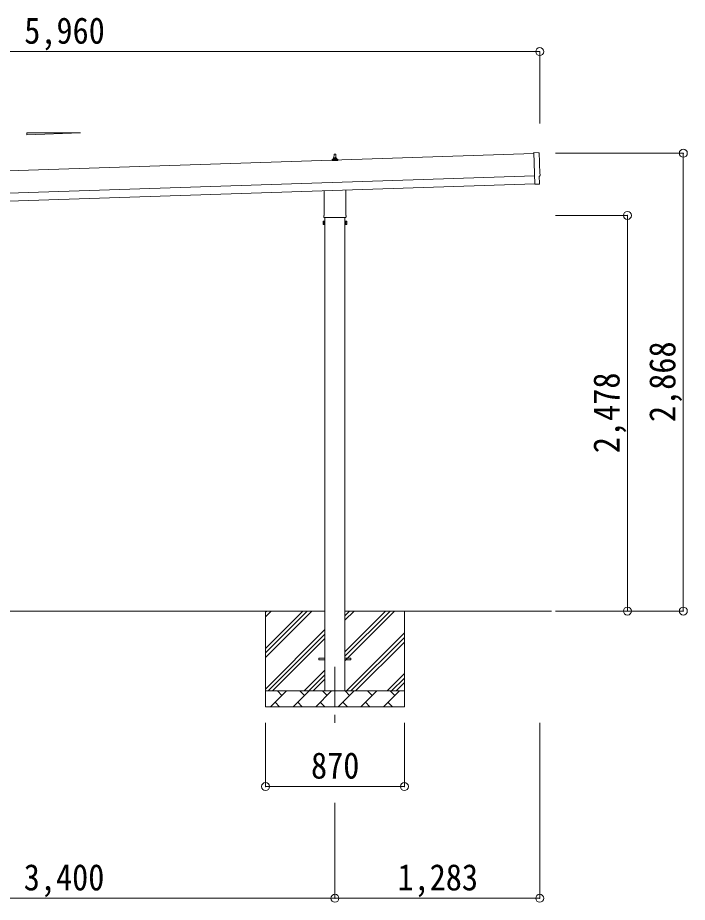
# Model space of a CAD drawing. Units: millimetres at full size, sheet at 1:50. Extents: x -14053 to 14053, y -9700 to 9700.
# Drawn here: x 4343 to 8539, y -6165 to -625 of the extents above; entities that cross this region are included whole.
import ezdxf
from ezdxf.enums import TextEntityAlignment as Align

# ---------------------------------------------------------------- set-up
doc = ezdxf.new("R2010")
doc.units = ezdxf.units.MM
doc.header["$LTSCALE"] = 50
doc.header["$PDMODE"] = 32
doc.header["$PDSIZE"] = 50
doc.linetypes.add('CHAIN1', pattern=[8, 5, -1, 1, -1])
for name, color, linetype, lineweight in [('0-1_Defpoints', 7, 'CHAIN1', 9), ('0-2_TEXT1', 4, 'Continuous', 9), ('0-3_SHAPE', 7, 'Continuous', 9), ('0-7_PARTS2', 7, 'Continuous', 9), ('0-8_TABLE1', 6, 'Continuous', 9)]:
    doc.layers.add(name, color=color, linetype=linetype, lineweight=lineweight)
doc.styles.add('ＭＳ ゴシック', font='')
doc.styles.get('ＭＳ ゴシック').set_extended_font_data('MS Gothic')

msp = doc.modelspace()

# ---------------------------------------------------------------- linework, layer by layer
at = {"layer": '0-1_Defpoints'}
msp.add_line((6331.35, -4691.27), (6331.35, -5040.27), dxfattribs=at)
at = {"layer": '0-2_TEXT1'}
for p, q in [((7577.24, -1474.71), (1685.13, -1671.11)), ((6325.35, -1503.68), (6326.08, -1480.16)), ((6327.08, -1479.18), (6335.63, -1479.18)), ((6336.63, -1480.16), (6337.35, -1503.68)), ((7577.07, -1469.62), (7583.7, -1668.37)), ((7607.24, -1470.2), (7577.07, -1469.62)), ((6313.1, -1519.18), (6313.1, -1511.47)), ((6349.6, -1519.18), (6313.1, -1519.18)), ((6313.48, -1510.68), (6349.22, -1510.68)), ((6313.87, -1510.49), (6320.59, -1508.87)), ((6320.97, -1508.68), (6341.73, -1508.68)), ((6321.35, -1507.89), (6321.35, -1503.68)), ((6322.35, -1503.68), (6340.35, -1503.68)), ((6341.35, -1507.89), (6341.35, -1503.68)), ((6348.84, -1510.49), (6342.12, -1508.87)), ((6349.6, -1519.18), (6349.6, -1511.47)), ((1689.79, -1811.04), (7581.91, -1614.63)), ((7611.39, -1617.04), (7611.9, -1617.02)), ((7612.96, -1664.04), (7611.39, -1617.04)), ((1691.46, -1861.01), (7583.57, -1664.6)), ((6263.05, -1863.17), (6263.05, -1708.62)), ((6399.65, -1704.07), (6399.65, -1863.17)), ((7601.88, -1666.86), (7583.7, -1668.37)), ((7602.57, -1667.47), (7601.88, -1666.86)), ((7603.32, -1667.72), (7610.22, -1667.12)), ((6261.35, -1871.94), (6261.35, -1866.44)), ((6399.29, -1875.44), (6263.42, -1875.44)), ((6268.85, -1875.44), (6268.85, -4841.27)), ((6393.85, -4841.27), (6393.85, -1875.44)), ((6401.35, -1866.44), (6401.35, -1871.94)), ((6257.35, -1901.44), (6258.11, -1900.13)), ((6257.35, -1901.44), (6257.35, -1918.44)), ((6257.35, -1918.44), (6258.11, -1919.76)), ((6264.35, -1900.13), (6258.11, -1900.13)), ((6264.35, -1905.03), (6258.11, -1905.03)), ((6264.35, -1914.85), (6258.11, -1914.85)), ((6264.35, -1919.76), (6258.11, -1919.76)), ((6264.35, -1919.76), (6264.35, -1900.13)), ((6264.35, -1900.74), (6266.85, -1900.74)), ((6266.85, -1919.14), (6264.35, -1919.14)), ((6393.85, -1920.44), (6395.85, -1920.44)), ((6398.35, -1900.74), (6395.85, -1900.74)), ((6395.85, -1919.14), (6398.35, -1919.14)), ((6398.35, -1919.76), (6398.35, -1900.13)), ((6398.35, -1900.13), (6404.59, -1900.13)), ((6398.35, -1905.03), (6404.59, -1905.03)), ((6398.35, -1914.85), (6404.59, -1914.85)), ((6398.35, -1919.76), (6404.59, -1919.76)), ((6405.35, -1901.44), (6404.59, -1900.13)), ((6405.35, -1918.44), (6404.59, -1919.76)), ((6405.35, -1901.44), (6405.35, -1918.44)), ((6231.35, -4636.77), (6268.85, -4636.77)), ((6231.35, -4645.77), (6231.35, -4636.77)), ((6231.35, -4645.77), (6268.85, -4645.77)), ((6393.85, -4636.77), (6431.35, -4636.77)), ((6393.85, -4645.77), (6431.35, -4645.77)), ((6431.35, -4645.77), (6431.35, -4636.77))]:
    msp.add_line(p, q, dxfattribs=at)
msp.add_lwpolyline([(6266.85, -1920.44), (6266.85, -1899.44), (6268.85, -1899.44), (6268.85, -1920.44)], close=True, dxfattribs=at)
msp.add_lwpolyline([(6395.85, -1920.44), (6395.85, -1899.44), (6393.85, -1899.44)], dxfattribs=at)
for centre, radius, start, end in [((6327.08, -1480.18), 1, 90, 178.60509), ((6335.63, -1480.18), 1, 1.39491, 90), ((7607.16, -1474.7), 4.5, 1.09537, 88.91326), ((6314.1, -1511.47), 1, 103.62699, 180), ((6320.35, -1507.89), 1, 283.62699, 0), ((6325.44, -1504.31), 4.13, 90, 171.17633), ((6322.35, -1504.68), 1, 90, 180), ((6334.69, -1503.68), 4.83, 133.60282, 180), ((6328.02, -1503.68), 4.83, 0, 46.39718), ((6337.27, -1504.31), 4.13, 8.82367, 90), ((6340.35, -1504.68), 1, 0, 90), ((6342.35, -1507.89), 1, 180, 256.37301), ((6348.6, -1511.47), 1, 0, 76.37301), ((7611.75, -1612.52), 4.5, 271.90915, 2.73345), ((7603.23, -1666.72), 1, 228.4071, 274.90505), ((6265.35, -1866.44), 4, 125.09963, 180), ((6265.35, -1871.94), 4, 180, 194.47751), ((6265.35, -1871.94), 4, 194.47751, 241.04498), ((6397.35, -1871.94), 4, 298.95502, 345.52249), ((6397.35, -1866.44), 4, 0, 54.90037), ((6397.35, -1871.94), 4, 345.52249, 0), ((6261.7, -1902.58), 4.34, 145.61575, 214.38425), ((6273.59, -1909.94), 16.24, 162.41205, 197.58795), ((6261.7, -1917.3), 4.34, 145.61575, 214.38425), ((6389.11, -1909.94), 16.24, 342.41205, 17.58795), ((6401.01, -1902.58), 4.34, 325.61575, 34.38425), ((6401.01, -1917.3), 4.34, 325.61575, 34.38425)]:
    msp.add_arc(centre, radius, start, end, dxfattribs=at)
for centre, major_axis, ratio, start_param, end_param in [((12374.19, -1384.84), (-4760.73, -158.69), 0.99863, 6.2686928, 6.2976566), ((7609.96, -1664.13), (2.25, -2), 0.9974, 5.5252311, 7.0411395)]:
    msp.add_ellipse(centre, major_axis=major_axis, ratio=ratio, start_param=start_param, end_param=end_param, dxfattribs=at)
at = {"layer": '0-3_SHAPE'}
for p, q in [((6268.85, -4341.27), (2993.85, -4341.27)), ((5896.35, -4341.27), (5896.35, -4941.27)), ((5896.35, -4574.76), (6129.83, -4341.27)), ((5896.35, -4603.04), (6158.12, -4341.27)), ((5896.35, -4631.33), (6186.4, -4341.27)), ((5896.35, -4348.48), (5903.56, -4341.27)), ((5896.35, -4376.77), (5931.84, -4341.27)), ((7688.2, -4341.27), (6393.85, -4341.27)), ((6393.85, -4370.1), (6422.68, -4341.27)), ((6393.85, -4398.38), (6450.96, -4341.27)), ((6393.85, -4652.94), (6705.52, -4341.27)), ((6393.85, -4596.37), (6648.95, -4341.27)), ((6393.85, -4624.66), (6677.24, -4341.27)), ((6766.35, -4341.27), (6766.35, -4941.27)), ((5896.35, -4829.31), (6268.85, -4456.81)), ((5912.68, -4841.27), (6268.85, -4485.1)), ((6403.51, -4841.27), (6766.35, -4478.43)), ((5940.96, -4841.27), (6268.85, -4513.38)), ((6431.79, -4841.27), (6766.35, -4506.72)), ((6460.08, -4841.27), (6766.35, -4535)), ((6138.95, -4841.27), (6268.85, -4711.37)), ((6167.24, -4841.27), (6268.85, -4739.66)), ((6658.07, -4841.27), (6766.35, -4732.99)), ((6686.35, -4841.27), (6766.35, -4761.27)), ((6195.52, -4841.27), (6268.85, -4767.94)), ((6714.64, -4841.27), (6766.35, -4789.56)), ((5896.35, -4841.27), (6766.35, -4841.27)), ((5927.8, -4941.27), (6027.8, -4841.27)), ((5999.25, -4869.83), (5970.69, -4841.27)), ((6069.22, -4941.27), (6169.22, -4841.27)), ((6140.67, -4869.83), (6112.11, -4841.27)), ((6210.64, -4941.27), (6310.64, -4841.27)), ((6282.09, -4869.83), (6253.53, -4841.27)), ((6352.06, -4941.27), (6452.06, -4841.27)), ((6423.51, -4869.83), (6394.96, -4841.27)), ((6493.48, -4941.27), (6593.48, -4841.27)), ((6564.93, -4869.83), (6536.38, -4841.27)), ((6634.91, -4941.27), (6734.91, -4841.27)), ((6706.35, -4869.83), (6677.8, -4841.27)), ((5956.35, -4912.72), (5984.91, -4941.27)), ((6097.77, -4912.72), (6126.33, -4941.27)), ((6239.19, -4912.72), (6267.75, -4941.27)), ((6380.62, -4912.72), (6409.17, -4941.27)), ((6522.04, -4912.72), (6550.59, -4941.27)), ((6663.46, -4912.72), (6692.01, -4941.27)), ((6766.35, -4941.27), (5896.35, -4941.27))]:
    msp.add_line(p, q, dxfattribs=at)
at = {"layer": '0-7_PARTS2', "color": 4}
for p, q in [((4400.72, -1346.09), (4736.72, -1346.09)), ((4400.72, -1358.5), (4400.72, -1346.09)), ((4736.72, -1346.09), (4400.72, -1358.5))]:
    msp.add_line(p, q, dxfattribs=at)
at = {"layer": '0-8_TABLE1'}
for p, q in [((1654.35, -837.16), (7614.35, -837.16)), ((7614.35, -837.16), (7614.35, -1287.16)), ((8514.35, -1473.27), (7713.35, -1473.27)), ((8514.35, -4341.27), (8514.35, -1473.27)), ((8164.35, -1863.27), (7714.35, -1863.27)), ((8164.35, -1863.27), (8164.35, -4341.27)), ((8514.35, -4341.27), (7713.35, -4341.27)), ((5896.35, -5440.27), (5896.35, -5040.27)), ((6766.35, -5440.27), (6766.35, -5040.27)), ((7614.35, -6140.27), (7614.35, -5040.27)), ((5896.35, -5440.27), (6766.35, -5440.27)), ((6331.35, -6140.27), (6331.35, -5542.27)), ((2931.35, -6140.27), (6331.35, -6140.27)), ((6331.35, -6140.27), (7614.35, -6140.27))]:
    msp.add_line(p, q, dxfattribs=at)
for p in [(7614.35, -837.16), (8514.35, -1473.27), (8164.35, -1863.27), (8164.35, -4341.27), (8514.35, -4341.27), (5896.35, -5440.27), (6766.35, -5440.27), (6331.35, -6140.27), (7614.35, -6140.27)]:
    msp.add_point(p, dxfattribs=at)

# ---------------------------------------------------------------- texts
at = {"layer": '0-8_TABLE1', "color": 7, "style": 'ＭＳ ゴシック', "width": 0.9}
for s, p in [('5,960', (4384.35, -837.16)), ('870', (6181.35, -5440.27)), ('3,400', (4381.35, -6140.27)), ('1,283', (6722.85, -6140.27))]:
    msp.add_text(s, height=165, dxfattribs=at).set_placement(p, align=Align.BOTTOM_LEFT)
for s, p in [('2,868', (8514.35, -3157.27)), ('2,478', (8164.35, -3352.27))]:
    msp.add_text(s, height=165, rotation=90, dxfattribs=at).set_placement(p, align=Align.BOTTOM_LEFT)

doc.saveas('drawing.dxf')
